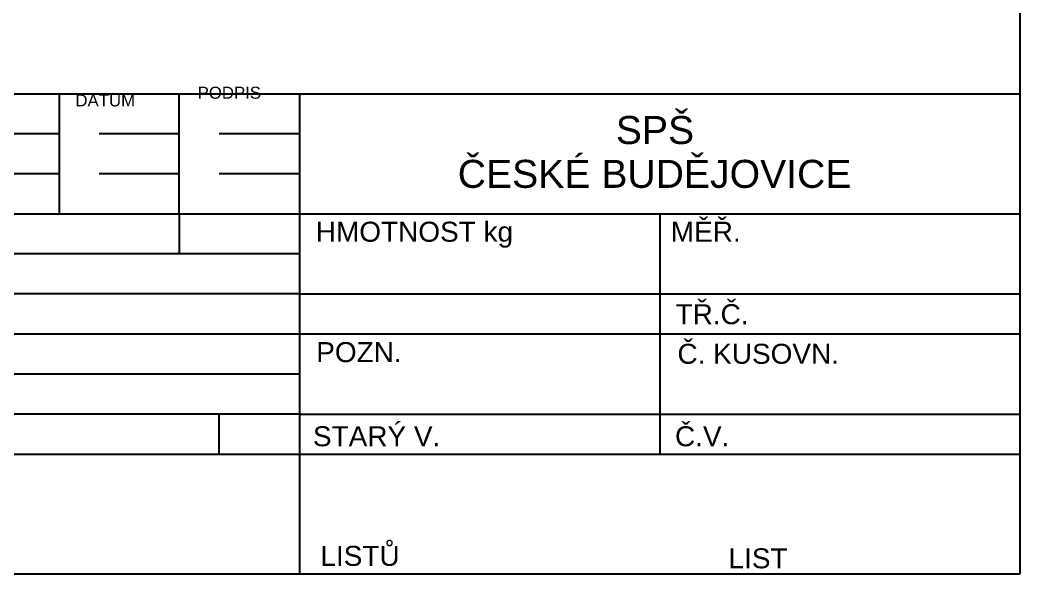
# Model space of a CAD drawing. Header units: millimetres. Extents: x 10 to 200, y 10 to 287.
# Drawn here: x 75.1 to 200, y 10 to 79.3 of the extents above; entities that cross this region are included whole.
import ezdxf
from ezdxf.enums import TextEntityAlignment as Align

# ---------------------------------------------------------------- set-up
doc = ezdxf.new("R2010")
doc.units = ezdxf.units.MM
doc.layers.add('Default', color=7, linetype='Continuous')
doc.styles.add('SEACAD_arial_ttf', font='arial.ttf')
doc.styles.add('SEACAD_arial_ttfV', font='arial.ttf')

msp = doc.modelspace()

# ---------------------------------------------------------------- linework, layer by layer
at = {"layer": 'Default', "color": 7, "linetype": 'Continuous'}
for p, q in [((200, 287), (200, 10)), ((20, 70), (200, 70)), ((80, 70), (80, 55)), ((95, 55), (95, 70)), ((110, 70), (110, 10)), ((80, 65), (35, 65)), ((95, 65), (85, 65)), ((110, 65), (100, 65)), ((80, 60), (35, 60)), ((95, 60), (85, 60)), ((110, 60), (100, 60)), ((20, 55), (200, 55)), ((95, 55), (95, 50)), ((155, 55), (155, 25)), ((110, 50), (20, 50)), ((110, 45), (20, 45)), ((110, 45), (200, 45)), ((200, 40), (20, 40)), ((110, 35), (20, 35)), ((110, 30), (20, 30)), ((100, 25), (100, 30)), ((110, 30), (200, 30)), ((20, 25), (200, 25)), ((200, 10), (10, 10))]:
    msp.add_line(p, q, dxfattribs=at)

# ---------------------------------------------------------------- texts
for s, height, style, p in [('DATUM', 1.5, 'SEACAD_arial_ttfV', (82.0308, 69.9464)), ('PODPIS', 1.5, 'SEACAD_arial_ttfV', (97.2866, 70.9091)), ('SPŠ', 3.5, 'SEACAD_arial_ttf', (149.5199, 67.246)), ('ČESKÉ BUDĚJOVICE', 3.5, 'SEACAD_arial_ttf', (129.7753, 61.7677)), ('HMOTNOST kg', 2.5, 'SEACAD_arial_ttf', (112.0512, 54.0326)), ('MĚŘ.', 2.5, 'SEACAD_arial_ttf', (156.3889, 54.0326)), ('TŘ.Č.', 2.5, 'SEACAD_arial_ttf', (156.9802, 43.7246)), ('POZN.', 2.5, 'SEACAD_arial_ttf', (112.1011, 38.9829)), ('Č. KUSOVN.', 2.5, 'SEACAD_arial_ttf', (157.215, 38.7767)), ('STARÝ V.', 2.5, 'SEACAD_arial_ttf', (111.6901, 28.4688)), ('Č.V.', 2.5, 'SEACAD_arial_ttf', (156.9117, 28.4688)), ('LISTŮ', 2.5, 'SEACAD_arial_ttf', (112.622, 13.5202)), ('LIST', 2.5, 'SEACAD_arial_ttf', (163.5951, 13.2129))]:
    msp.add_text(s, height=height, dxfattribs=dict(at, style=style)).set_placement(p, align=Align.TOP_LEFT)

doc.saveas('drawing.dxf')
